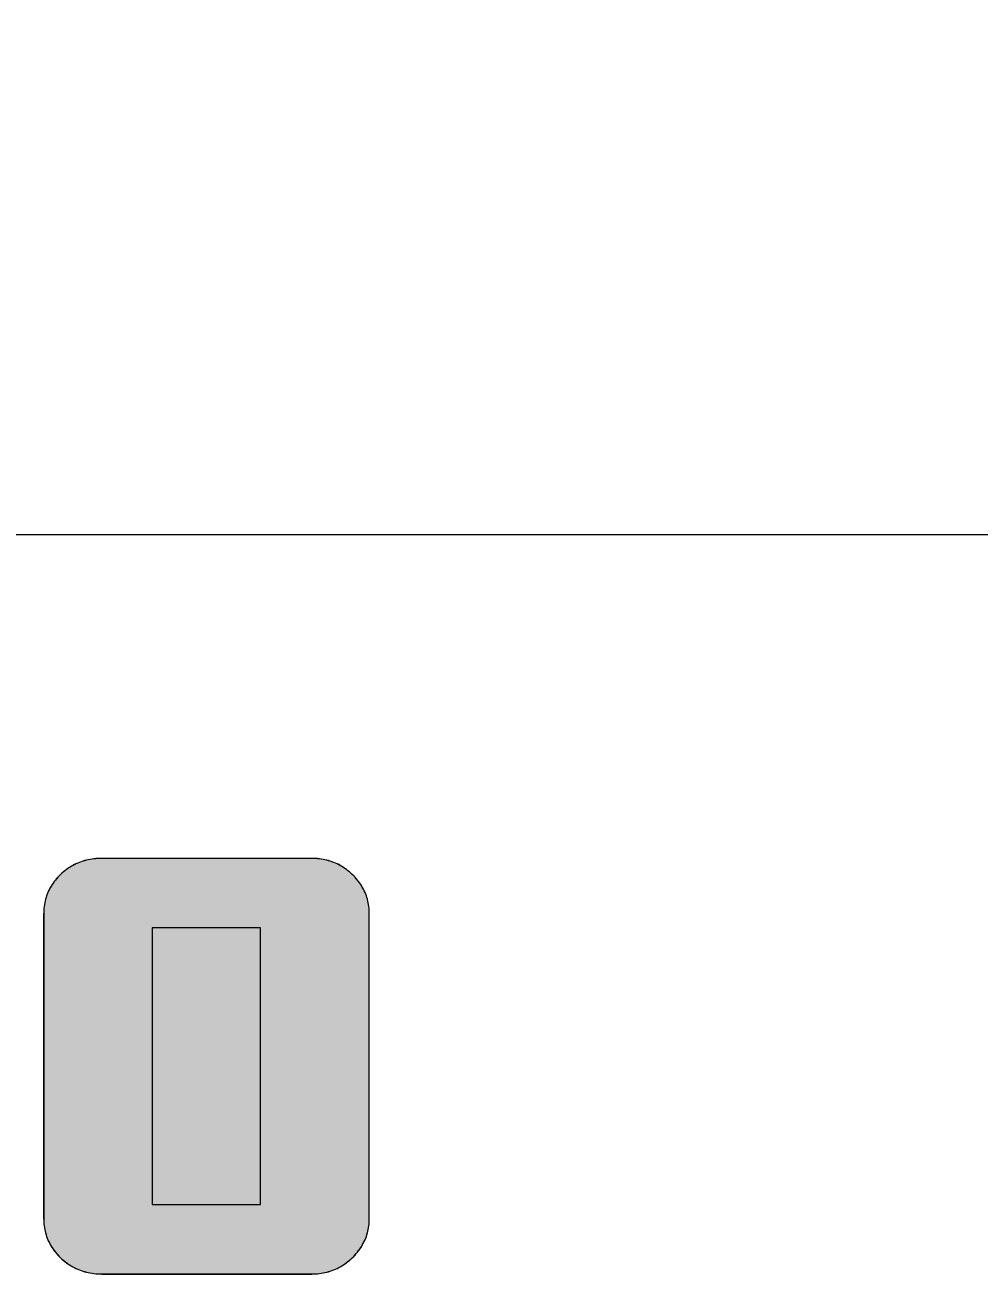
# Model space of a CAD drawing. Header units: millimetres. Extents: x 4137 to 6698, y 1400 to 3585.
# Drawn here: x 5754.87 to 5760.63, y 3358.72 to 3366.25 of the extents above; entities that cross this region are included whole.
import ezdxf
from ezdxf.enums import TextEntityAlignment as Align
from ezdxf.xclip import XClip

# ---------------------------------------------------------------- set-up
doc = ezdxf.new("R2010")
doc.units = ezdxf.units.MM
doc.header["$XCLIPFRAME"] = 2
doc.layers.add('000-PI-Oprema', color=30, linetype='Continuous', lineweight=5)
doc.layers.add('SI-ORMAR-Tekst', color=7, linetype='Continuous', lineweight=5)
doc.styles.add('PI0', font='isocpeur.ttf', dxfattribs={"width": 0.9})

# ---------------------------------------------------------------- blocks, each defined once
blk = doc.blocks.new('MF127361_65')
at = {"true_color": 0x231f20}
blk.add_hatch(color=250, dxfattribs=at).paths.add_polyline_path([(143.3082099914551, 195.9500549316406), (144.0589211099678, 195.9500549316406), (144.0589211099678, 194.9922632952531), (143.3082099914551, 194.9922632952531)])

msp = doc.modelspace()

# ---------------------------------------------------------------- hatches: boundary and pattern name
at = {"layer": '000-PI-Oprema', "linetype": 'ByBlock', "lineweight": 0}
h = msp.add_hatch(color=0, dxfattribs=at)
h.paths.add_polyline_path([(5755.336061684712, 3361.224521568225), (5755.324021225802, 3361.224348664252), (5755.312125365402, 3361.223830486391), (5755.300374503952, 3361.222967835738), (5755.288769042126, 3361.221761513397), (5755.277309380391, 3361.22021232046), (5755.265995919303, 3361.218321058024), (5755.254829059449, 3361.2160885272), (5755.243809201324, 3361.213515529079), (5755.232936745516, 3361.210602864759), (5755.22221209255, 3361.207351335329), (5755.211635643012, 3361.20376174191), (5755.201207797399, 3361.199834885568), (5755.190928956267, 3361.195571567432), (5755.180799520173, 3361.19097258859), (5755.170819889673, 3361.186038750127), (5755.160990465322, 3361.180770853161), (5755.151311647648, 3361.175169698768), (5755.141783837235, 3361.169236088075), (5755.132407434553, 3361.162970822149), (5755.123182840215, 3361.156374702111), (5755.114110454778, 3361.149448529044), (5755.105190678739, 3361.142193104065), (5755.096423912654, 3361.134609228245), (5755.087810557109, 3361.126697702709), (5755.07945188444, 3361.118439768184), (5755.071448899957, 3361.110046047366), (5755.06380160366, 3361.101515338594), (5755.056509995607, 3361.092846440236), (5755.04957407571, 3361.084038150604), (5755.042993844027, 3361.075089268079), (5755.036769300531, 3361.065998590978), (5755.030900445249, 3361.056764917657), (5755.025387278182, 3361.047387046461), (5755.020229799301, 3361.037863775736), (5755.015428008605, 3361.028193903837), (5755.010981906124, 3361.018376229089), (5755.006891491829, 3361.008409549844), (5755.003156765749, 3360.998292664457), (5754.999777727854, 3360.988024371266), (5754.996754378145, 3360.977603468612), (5754.994086716651, 3360.967028754856), (5754.991774743371, 3360.956299028328), (5754.989818458277, 3360.945413087376), (5754.988217861369, 3360.934369730353), (5754.986972952675, 3360.923167755592), (5754.986083732168, 3360.911805961446), (5754.985550199875, 3360.900283146262), (5754.985372355796, 3360.888598108378), (5754.985372355796, 3359.053939169991), (5754.985550199875, 3359.0423601364), (5754.986083732168, 3359.03092570225), (5754.986972952675, 3359.01963626807), (5754.988217861369, 3359.008492234386), (5754.989818458277, 3358.997494001696), (5754.991774743371, 3358.986641970534), (5754.994086716651, 3358.975936541433), (5754.996754378145, 3358.9653781149), (5754.999777727854, 3358.954967091462), (5755.003156765749, 3358.944703871622), (5755.006891491829, 3358.934588855923), (5755.010981906124, 3358.92462244487), (5755.015428008605, 3358.914805038997), (5755.020229799301, 3358.905137038824), (5755.025387278182, 3358.895618844862), (5755.030900445249, 3358.88625085764), (5755.036769300531, 3358.877033477669), (5755.042993844027, 3358.867967105476), (5755.04957407571, 3358.85905214158), (5755.056509995607, 3358.85028898651), (5755.06380160366, 3358.841678040777), (5755.071448899957, 3358.8332197049), (5755.07945188444, 3358.824914379414), (5755.087810557109, 3358.816762464817), (5755.096423912654, 3358.808744983629), (5755.105190678739, 3358.801073179156), (5755.114110454778, 3358.793746650682), (5755.123182840215, 3358.786764997492), (5755.132407434553, 3358.780127818869), (5755.141783837235, 3358.773834714111), (5755.151311647648, 3358.767885282502), (5755.160990465322, 3358.762279123335), (5755.170819889673, 3358.757015835892), (5755.180799520173, 3358.752095019464), (5755.190928956267, 3358.747516273337), (5755.201207797399, 3358.7432791968), (5755.211635643012, 3358.739383389145), (5755.22221209255, 3358.735828449664), (5755.232936745516, 3358.732613977632), (5755.243809201324, 3358.729739572349), (5755.254829059449, 3358.72720483309), (5755.265995919303, 3358.725009359162), (5755.277309380391, 3358.723152749827), (5755.288769042126, 3358.721634604406), (5755.300374503952, 3358.720454522166), (5755.312125365402, 3358.7196121024), (5755.324021225802, 3358.719106944392), (5755.336061684712, 3358.71893864744), (5756.602234732017, 3358.71893864744), (5756.614049286151, 3358.719106944392), (5756.62572885445, 3358.7196121024), (5756.637273036445, 3358.720454522166), (5756.648681431549, 3358.721634604406), (5756.659953639354, 3358.723152749827), (5756.671089259245, 3358.725009359162), (5756.682087890723, 3358.72720483309), (5756.692949133262, 3358.729739572349), (5756.703672586394, 3358.732613977632), (5756.714257849532, 3358.735828449664), (5756.72470452218, 3358.739383389145), (5756.73501220384, 3358.7432791968), (5756.745180493955, 3358.747516273337), (5756.755208992027, 3358.752095019464), (5756.765097297502, 3358.757015835892), (5756.774845009909, 3358.762279123335), (5756.784451728693, 3358.767885282502), (5756.793917053356, 3358.773834714111), (5756.803240583343, 3358.780127818869), (5756.812421918155, 3358.786764997492), (5756.821460657294, 3358.793746650682), (5756.830356400204, 3358.801073179156), (5756.839108746389, 3358.808744983629), (5756.847717295291, 3358.816762464817), (5756.856075968221, 3358.824914379414), (5756.864078953519, 3358.8332197049), (5756.871726251068, 3358.841678040777), (5756.879017860868, 3358.85028898651), (5756.88595378286, 3358.85905214158), (5756.892534016958, 3358.867967105476), (5756.898758563161, 3358.877033477669), (5756.904627421382, 3358.88625085764), (5756.910140591622, 3358.895618844862), (5756.915298073792, 3358.905137038824), (5756.920099867863, 3358.914805038997), (5756.924545973779, 3358.92462244487), (5756.928636391508, 3358.934588855923), (5756.932371120964, 3358.944703871622), (5756.935750162148, 3358.954967091462), (5756.938773514971, 3358.9653781149), (5756.941441179405, 3358.975936541433), (5756.94375315542, 3358.986641970534), (5756.945709442959, 3358.997494001696), (5756.947310041963, 3359.008492234386), (5756.948554952344, 3359.01963626807), (5756.949444174133, 3359.03092570225), (5756.949977707241, 3359.0423601364), (5756.95015555161, 3359.053939169991), (5756.95015555161, 3360.888598108378), (5756.949977707241, 3360.900283146262), (5756.949444174133, 3360.911805961446), (5756.948554952344, 3360.923167755592), (5756.947310041963, 3360.934369730353), (5756.945709442959, 3360.945413087376), (5756.94375315542, 3360.956299028328), (5756.941441179405, 3360.967028754856), (5756.938773514971, 3360.977603468612), (5756.935750162148, 3360.988024371266), (5756.932371120964, 3360.998292664457), (5756.928636391508, 3361.008409549844), (5756.924545973779, 3361.018376229089), (5756.920099867863, 3361.028193903837), (5756.915298073792, 3361.037863775736), (5756.910140591622, 3361.047387046461), (5756.904627421382, 3361.056764917657), (5756.898758563161, 3361.065998590978), (5756.892534016958, 3361.075089268079), (5756.88595378286, 3361.084038150604), (5756.879017860868, 3361.092846440236), (5756.871726251068, 3361.101515338594), (5756.864078953519, 3361.110046047366), (5756.856075968221, 3361.118439768184), (5756.847717295291, 3361.126697702709), (5756.839108746389, 3361.134609228245), (5756.830356400204, 3361.142193104065), (5756.821460657294, 3361.149448529044), (5756.812421918155, 3361.156374702111), (5756.803240583343, 3361.162970822149), (5756.793917053356, 3361.169236088075), (5756.784451728693, 3361.175169698768), (5756.774845009909, 3361.180770853161), (5756.765097297502, 3361.186038750127), (5756.755208992027, 3361.19097258859), (5756.745180493955, 3361.195571567432), (5756.73501220384, 3361.199834885568), (5756.72470452218, 3361.20376174191), (5756.714257849532, 3361.207351335329), (5756.703672586394, 3361.210602864759), (5756.692949133262, 3361.213515529079), (5756.682087890723, 3361.2160885272), (5756.671089259245, 3361.218321058024), (5756.659953639354, 3361.22021232046), (5756.648681431549, 3361.221761513397), (5756.637273036445, 3361.222967835738), (5756.62572885445, 3361.223830486391), (5756.614049286151, 3361.224348664252), (5756.602234732017, 3361.224521568225)])
h.paths.add_polyline_path([(5755.640607696819, 3360.806462959872), (5756.295843010367, 3360.806462959872), (5756.295843010367, 3359.13791994556), (5755.640607696819, 3359.13791994556)])
h = msp.add_hatch(color=0, dxfattribs=at)
h.paths.add_polyline_path([(5755.336096380465, 3361.224192350493), (5755.324055921555, 3361.224019446521), (5755.312160061155, 3361.223501268659), (5755.300409199705, 3361.222638618006), (5755.288803737879, 3361.221432295666), (5755.277344076144, 3361.219883102729), (5755.266030615056, 3361.217991840292), (5755.254863755202, 3361.215759309468), (5755.243843897078, 3361.213186311348), (5755.232971441269, 3361.210273647027), (5755.222246788303, 3361.207022117598), (5755.211670338765, 3361.203432524178), (5755.201242493152, 3361.199505667837), (5755.19096365202, 3361.1952423497), (5755.180834215927, 3361.190643370859), (5755.170854585426, 3361.185709532395), (5755.161025161075, 3361.180441635429), (5755.151346343401, 3361.174840481036), (5755.141818532989, 3361.168906870343), (5755.132442130306, 3361.162641604418), (5755.123217535968, 3361.15604548438), (5755.114145150531, 3361.149119311312), (5755.105225374492, 3361.141863886334), (5755.096458608407, 3361.134280010514), (5755.087845252862, 3361.126368484978), (5755.079486580194, 3361.118110550452), (5755.071483595711, 3361.109716829634), (5755.063836299413, 3361.101186120862), (5755.05654469136, 3361.092517222505), (5755.049608771463, 3361.083708932872), (5755.043028539781, 3361.074760050347), (5755.036803996284, 3361.065669373247), (5755.030935141002, 3361.056435699925), (5755.025421973935, 3361.047057828729), (5755.020264495054, 3361.037534558005), (5755.015462704358, 3361.027864686106), (5755.011016601878, 3361.018047011357), (5755.006926187582, 3361.008080332112), (5755.003191461502, 3360.997963446725), (5754.999812423607, 3360.987695153535), (5754.996789073898, 3360.977274250881), (5754.994121412404, 3360.966699537124), (5754.991809439124, 3360.955969810596), (5754.98985315403, 3360.945083869644), (5754.988252557122, 3360.934040512622), (5754.987007648429, 3360.922838537861), (5754.986118427921, 3360.911476743715), (5754.985584895628, 3360.89995392853), (5754.985407051549, 3360.888268890646), (5754.985407051549, 3359.053609952259), (5754.985584895628, 3359.042030918668), (5754.986118427921, 3359.030596484519), (5754.987007648429, 3359.019307050339), (5754.988252557122, 3359.008163016655), (5754.98985315403, 3358.997164783964), (5754.991809439124, 3358.986312752802), (5754.994121412404, 3358.975607323702), (5754.996789073898, 3358.965048897169), (5754.999812423607, 3358.95463787373), (5755.003191461502, 3358.94437465389), (5755.006926187582, 3358.934259638192), (5755.011016601878, 3358.924293227139), (5755.015462704358, 3358.914475821266), (5755.020264495054, 3358.904807821092), (5755.025421973935, 3358.895289627131), (5755.030935141002, 3358.885921639908), (5755.036803996284, 3358.876704259937), (5755.043028539781, 3358.867637887744), (5755.049608771463, 3358.858722923849), (5755.05654469136, 3358.849959768778), (5755.063836299413, 3358.841348823045), (5755.071483595711, 3358.832890487168), (5755.079486580194, 3358.824585161683), (5755.087845252862, 3358.816433247086), (5755.096458608407, 3358.808415765897), (5755.105225374492, 3358.800743961424), (5755.114145150531, 3358.793417432951), (5755.123217535968, 3358.78643577976), (5755.132442130306, 3358.779798601137), (5755.141818532989, 3358.773505496379), (5755.151346343401, 3358.767556064771), (5755.161025161075, 3358.761949905603), (5755.170854585426, 3358.75668661816), (5755.180834215927, 3358.751765801733), (5755.19096365202, 3358.747187055605), (5755.201242493152, 3358.742949979068), (5755.211670338765, 3358.739054171413), (5755.222246788303, 3358.735499231932), (5755.232971441269, 3358.7322847599), (5755.243843897078, 3358.729410354617), (5755.254863755202, 3358.726875615358), (5755.266030615056, 3358.724680141431), (5755.277344076144, 3358.722823532096), (5755.288803737879, 3358.721305386674), (5755.300409199705, 3358.720125304435), (5755.312160061155, 3358.719282884669), (5755.324055921555, 3358.71877772666), (5755.336096380465, 3358.718609429708), (5756.60226942777, 3358.718609429708), (5756.614083981905, 3358.71877772666), (5756.625763550203, 3358.719282884669), (5756.637307732198, 3358.720125304435), (5756.648716127303, 3358.721305386674), (5756.659988335107, 3358.722823532096), (5756.671123954998, 3358.724680141431), (5756.682122586476, 3358.726875615358), (5756.692983829015, 3358.729410354617), (5756.703707282147, 3358.7322847599), (5756.714292545285, 3358.735499231932), (5756.724739217933, 3358.739054171413), (5756.735046899593, 3358.742949979068), (5756.745215189708, 3358.747187055605), (5756.75524368778, 3358.751765801733), (5756.765131993255, 3358.75668661816), (5756.774879705662, 3358.761949905603), (5756.784486424446, 3358.767556064771), (5756.79395174911, 3358.773505496379), (5756.803275279096, 3358.779798601137), (5756.812456613908, 3358.78643577976), (5756.821495353047, 3358.793417432951), (5756.830391095958, 3358.800743961424), (5756.839143442142, 3358.808415765897), (5756.847751991044, 3358.816433247086), (5756.856110663975, 3358.824585161683), (5756.864113649272, 3358.832890487168), (5756.871760946821, 3358.841348823045), (5756.879052556621, 3358.849959768778), (5756.885988478613, 3358.858722923849), (5756.892568712711, 3358.867637887744), (5756.898793258914, 3358.876704259937), (5756.904662117136, 3358.885921639908), (5756.910175287375, 3358.895289627131), (5756.915332769545, 3358.904807821092), (5756.920134563617, 3358.914475821266), (5756.924580669532, 3358.924293227139), (5756.928671087261, 3358.934259638192), (5756.932405816718, 3358.94437465389), (5756.935784857901, 3358.95463787373), (5756.938808210724, 3358.965048897169), (5756.941475875158, 3358.975607323702), (5756.943787851174, 3358.986312752802), (5756.945744138712, 3358.997164783964), (5756.947344737716, 3359.008163016655), (5756.948589648097, 3359.019307050339), (5756.949478869886, 3359.030596484519), (5756.950012402994, 3359.042030918668), (5756.950190247363, 3359.053609952259), (5756.950190247363, 3360.888268890646), (5756.950012402994, 3360.89995392853), (5756.949478869886, 3360.911476743715), (5756.948589648097, 3360.922838537861), (5756.947344737716, 3360.934040512622), (5756.945744138712, 3360.945083869644), (5756.943787851174, 3360.955969810596), (5756.941475875158, 3360.966699537124), (5756.938808210724, 3360.977274250881), (5756.935784857901, 3360.987695153535), (5756.932405816718, 3360.997963446725), (5756.928671087261, 3361.008080332112), (5756.924580669532, 3361.018047011357), (5756.920134563617, 3361.027864686106), (5756.915332769545, 3361.037534558005), (5756.910175287375, 3361.047057828729), (5756.904662117136, 3361.056435699925), (5756.898793258914, 3361.065669373247), (5756.892568712711, 3361.074760050347), (5756.885988478613, 3361.083708932872), (5756.879052556621, 3361.092517222505), (5756.871760946821, 3361.101186120862), (5756.864113649272, 3361.109716829634), (5756.856110663975, 3361.118110550452), (5756.847751991044, 3361.126368484978), (5756.839143442142, 3361.134280010514), (5756.830391095958, 3361.141863886334), (5756.821495353047, 3361.149119311312), (5756.812456613908, 3361.15604548438), (5756.803275279096, 3361.162641604418), (5756.79395174911, 3361.168906870343), (5756.784486424446, 3361.174840481036), (5756.774879705662, 3361.180441635429), (5756.765131993255, 3361.185709532395), (5756.75524368778, 3361.190643370859), (5756.745215189708, 3361.1952423497), (5756.735046899593, 3361.199505667837), (5756.724739217933, 3361.203432524178), (5756.714292545285, 3361.207022117598), (5756.703707282147, 3361.210273647027), (5756.692983829015, 3361.213186311348), (5756.682122586476, 3361.215759309468), (5756.671123954998, 3361.217991840292), (5756.659988335107, 3361.219883102729), (5756.648716127303, 3361.221432295666), (5756.637307732198, 3361.222638618006), (5756.625763550203, 3361.223501268659), (5756.614083981905, 3361.224019446521), (5756.60226942777, 3361.224192350493)])
h.paths.add_polyline_path([(5755.640642392572, 3360.80613374214), (5756.29587770612, 3360.80613374214), (5756.29587770612, 3359.137590727828), (5755.640642392572, 3359.137590727828)])

# ---------------------------------------------------------------- linework, layer by layer
at = {"layer": '000-PI-Oprema', "color": 0, "linetype": 'ByBlock', "lineweight": 0}
for p, q in [((5772.34938806817, 3363.176600865101), (5725.310872941634, 3363.176600865101)), ((5772.349422763923, 3363.176271647369), (5725.310907637387, 3363.176271647369)), ((5772.349422763923, 3363.176271647369), (5725.310907637387, 3363.176271647369))]:
    msp.add_line(p, q, dxfattribs=at)

# ---------------------------------------------------------------- block references
ref = msp.add_blockref('MF127361_65', (5380.091372144095, 2848.624528961618), dxfattribs=dict(at, xscale=2.616, yscale=2.616, zscale=2.616))
XClip(ref).set_block_clipping_path([(143.4422672695584, 195.9479448106554), (143.4376246146214, 195.9478805499926), (143.4330438637439, 195.9476877617738), (143.4285245683458, 195.9473664366537), (143.424066279847, 195.9469165652868), (143.4196685496672, 195.9463381383277), (143.4153309292264, 195.945631146431), (143.4110529699443, 195.9447955802513), (143.406834223241, 195.9438314304431), (143.4026742405362, 195.942738687661), (143.3985725732497, 195.9415173425596), (143.3945287728015, 195.9401673857935), (143.3905423906114, 195.9386888080173), (143.3866129780993, 195.9370815998855), (143.382740086685, 195.9353457520529), (143.3789232677884, 195.9334812551737), (143.3751620728293, 195.9314880999028), (143.3714560532276, 195.9293662768946), (143.3678047604031, 195.9271157768038), (143.3642077457758, 195.9247365902849), (143.3606645607654, 195.9222287079925), (143.3571747567919, 195.9195921205812), (143.353737885275, 195.9168268187056), (143.3503534976347, 195.9139327930202), (143.3470211452908, 195.9109100341797), (143.343868270173, 195.9077522277955), (143.340847772924, 195.9045390871817), (143.337959812416, 195.9012704534663), (143.335204547521, 195.8979461677771), (143.3325821371113, 195.894566071242), (143.3300927400589, 195.8911300049888), (143.327736515236, 195.8876378101454), (143.3255136215147, 195.8840893278397), (143.3234242177672, 195.8804843991995), (143.3214684628655, 195.8768228653527), (143.3196465156819, 195.8731045674272), (143.3179585350885, 195.8693293465509), (143.3164046799573, 195.8654970438515), (143.3149851091605, 195.861607500457), (143.3136999815703, 195.8576605574953), (143.3125494560587, 195.8536560560941), (143.311533691498, 195.8495938373814), (143.3106528467603, 195.8454737424851), (143.3099070807176, 195.8412956125329), (143.3092965522421, 195.8370592886528), (143.308821420206, 195.8327646119727), (143.3084818434814, 195.8284114236204), (143.3082779809403, 195.8239995647237), (143.3082099914551, 195.8195288764106), (143.3082099914551, 195.1178705851237), (143.3082779809404, 195.1135270879715), (143.3084818434814, 195.1092281778163), (143.308821420206, 195.1049744808012), (143.3092965522421, 195.1007666230693), (143.3099070807176, 195.0966052307637), (143.3106528467603, 195.0924909300274), (143.311533691498, 195.0884243470038), (143.3125494560587, 195.0844061078358), (143.3136999815702, 195.0804368386666), (143.3149851091605, 195.0765171656393), (143.3164046799572, 195.072647714897), (143.3179585350885, 195.0688291125827), (143.3196465156819, 195.0650619848398), (143.3214684628655, 195.0613469578111), (143.3234242177672, 195.05768465764), (143.3255136215147, 195.0540757104693), (143.327736515236, 195.0505207424424), (143.3300927400589, 195.0470203797023), (143.3325821371113, 195.043575248392), (143.335204547521, 195.0401859746548), (143.337959812416, 195.0368531846338), (143.340847772924, 195.033577504472), (143.343868270173, 195.0303595603126), (143.3470211452908, 195.0271999782986), (143.3503534976347, 195.0241753659498), (143.353737885275, 195.0212759915693), (143.3571747567919, 195.0185021635559), (143.3606645607654, 195.0158541903084), (143.3642077457758, 195.0133323802257), (143.3678047604031, 195.0109370417065), (143.3714560532275, 195.0086684831499), (143.3751620728293, 195.0065270129546), (143.3789232677884, 195.0045129395194), (143.382740086685, 195.0026265712432), (143.3866129780993, 195.0008682165249), (143.3905423906114, 194.9992381837633), (143.3945287728015, 194.9977367813573), (143.3985725732497, 194.9963643177056), (143.4026742405362, 194.9951211012072), (143.406834223241, 194.9940074402609), (143.4110529699443, 194.9930236432656), (143.4153309292263, 194.99217001862), (143.4196685496672, 194.991446874723), (143.424066279847, 194.9908545199736), (143.4285245683458, 194.9903932627705), (143.4330438637439, 194.9900634115125), (143.4376246146214, 194.9898652745986), (143.4422672695584, 194.9897991604275), (143.9262816535102, 194.9897991604275), (143.9307569537879, 194.9898652745986), (143.9351874147423, 194.9900634115125), (143.939572270049, 194.9903932627705), (143.9439107533836, 194.9908545199736), (143.9482020984216, 194.991446874723), (143.9524455388387, 194.99217001862), (143.9566403083105, 194.9930236432656), (143.9607856405125, 194.9940074402609), (143.9648807691204, 194.9951211012072), (143.9689249278096, 194.9963643177056), (143.9729173502559, 194.9977367813572), (143.9768572701348, 194.9992381837633), (143.980743921122, 195.0008682165249), (143.9845765368929, 195.0026265712432), (143.9883543511232, 195.0045129395194), (143.9920765974885, 195.0065270129545), (143.9957425096644, 195.0086684831499), (143.9993513213264, 195.0109370417065), (144.0029022661502, 195.0133323802256), (144.0063945778113, 195.0158541903084), (144.0098274899854, 195.0185021635559), (144.013200236348, 195.0212759915694), (144.0165120505747, 195.0241753659499), (144.0197621663412, 195.0271999782986), (144.0229575716849, 195.0303595603125), (144.0260169497733, 195.033577504472), (144.0289403052793, 195.0368531846338), (144.0317276428757, 195.0401859746549), (144.0343789672349, 195.043575248392), (144.0368942830298, 195.0470203797022), (144.0392735949331, 195.0505207424424), (144.0415169076174, 195.0540757104693), (144.0436242257555, 195.05768465764), (144.0455955540202, 195.0613469578111), (144.0474308970841, 195.0650619848398), (144.0491302596198, 195.0688291125827), (144.0506936463003, 195.072647714897), (144.052121061798, 195.0765171656393), (144.0534125107858, 195.0804368386667), (144.0545679979364, 195.0844061078358), (144.0555875279224, 195.0884243470038), (144.0564711054166, 195.0924909300275), (144.0572187350917, 195.0966052307636), (144.0578304216205, 195.1007666230693), (144.0583061696755, 195.1049744808012), (144.0586459839295, 195.1092281778163), (144.0588498690553, 195.1135270879715), (144.0589178297255, 195.1178705851237), (144.0589178297255, 195.8195288764106), (144.0588498690553, 195.8239995647237), (144.0586459839295, 195.8284114236204), (144.0583061696755, 195.8327646119727), (144.0578304216205, 195.8370592886529), (144.0572187350917, 195.8412956125329), (144.0564711054166, 195.845473742485), (144.0555875279224, 195.8495938373814), (144.0545679979363, 195.8536560560941), (144.0534125107858, 195.8576605574952), (144.052121061798, 195.861607500457), (144.0506936463002, 195.8654970438515), (144.0491302596198, 195.8693293465508), (144.047430897084, 195.8731045674272), (144.0455955540202, 195.8768228653527), (144.0436242257556, 195.8804843991995), (144.0415169076174, 195.8840893278397), (144.0392735949331, 195.8876378101454), (144.0368942830298, 195.8911300049888), (144.0343789672349, 195.894566071242), (144.0317276428757, 195.8979461677771), (144.0289403052794, 195.9012704534663), (144.0260169497734, 195.9045390871817), (144.0229575716848, 195.9077522277955), (144.0197621663412, 195.9109100341797), (144.0165120505747, 195.9139327930202), (144.013200236348, 195.9168268187056), (144.0098274899854, 195.9195921205812), (144.0063945778113, 195.9222287079925), (144.0029022661502, 195.9247365902849), (143.9993513213264, 195.9271157768038), (143.9957425096644, 195.9293662768946), (143.9920765974885, 195.9314880999028), (143.9883543511232, 195.9334812551737), (143.9845765368929, 195.9353457520528), (143.980743921122, 195.9370815998856), (143.9768572701348, 195.9386888080173), (143.9729173502559, 195.9401673857935), (143.9689249278096, 195.9415173425596), (143.9648807691204, 195.942738687661), (143.9607856405125, 195.943831430443), (143.9566403083105, 195.9447955802513), (143.9524455388387, 195.945631146431), (143.9482020984216, 195.9463381383277), (143.9439107533836, 195.9469165652868), (143.939572270049, 195.9473664366537), (143.9351874147423, 195.9476877617738), (143.9307569537879, 195.9478805499926), (143.9262816535102, 195.9479448106554)])
ref = msp.add_blockref('MF127361_65', (5380.091406839848, 2848.624199743886), dxfattribs=dict(at, xscale=2.616, yscale=2.616, zscale=2.616))
XClip(ref).set_block_clipping_path([(143.4422672695584, 195.9479448106554), (143.4376246146214, 195.9478805499926), (143.4330438637439, 195.9476877617738), (143.4285245683458, 195.9473664366537), (143.424066279847, 195.9469165652868), (143.4196685496672, 195.9463381383277), (143.4153309292264, 195.945631146431), (143.4110529699443, 195.9447955802513), (143.406834223241, 195.9438314304431), (143.4026742405362, 195.942738687661), (143.3985725732497, 195.9415173425596), (143.3945287728015, 195.9401673857935), (143.3905423906114, 195.9386888080173), (143.3866129780993, 195.9370815998855), (143.382740086685, 195.9353457520529), (143.3789232677884, 195.9334812551737), (143.3751620728293, 195.9314880999028), (143.3714560532276, 195.9293662768946), (143.3678047604031, 195.9271157768038), (143.3642077457758, 195.9247365902849), (143.3606645607654, 195.9222287079925), (143.3571747567919, 195.9195921205812), (143.353737885275, 195.9168268187056), (143.3503534976347, 195.9139327930202), (143.3470211452908, 195.9109100341797), (143.343868270173, 195.9077522277955), (143.340847772924, 195.9045390871817), (143.337959812416, 195.9012704534663), (143.335204547521, 195.8979461677771), (143.3325821371113, 195.894566071242), (143.3300927400589, 195.8911300049888), (143.327736515236, 195.8876378101454), (143.3255136215147, 195.8840893278397), (143.3234242177672, 195.8804843991995), (143.3214684628655, 195.8768228653527), (143.3196465156819, 195.8731045674272), (143.3179585350885, 195.8693293465509), (143.3164046799573, 195.8654970438515), (143.3149851091605, 195.861607500457), (143.3136999815703, 195.8576605574953), (143.3125494560587, 195.8536560560941), (143.311533691498, 195.8495938373814), (143.3106528467603, 195.8454737424851), (143.3099070807176, 195.8412956125329), (143.3092965522421, 195.8370592886528), (143.308821420206, 195.8327646119727), (143.3084818434814, 195.8284114236204), (143.3082779809403, 195.8239995647237), (143.3082099914551, 195.8195288764106), (143.3082099914551, 195.1178705851237), (143.3082779809404, 195.1135270879715), (143.3084818434814, 195.1092281778163), (143.308821420206, 195.1049744808012), (143.3092965522421, 195.1007666230693), (143.3099070807176, 195.0966052307637), (143.3106528467603, 195.0924909300274), (143.311533691498, 195.0884243470038), (143.3125494560587, 195.0844061078358), (143.3136999815702, 195.0804368386666), (143.3149851091605, 195.0765171656393), (143.3164046799572, 195.072647714897), (143.3179585350885, 195.0688291125827), (143.3196465156819, 195.0650619848398), (143.3214684628655, 195.0613469578111), (143.3234242177672, 195.05768465764), (143.3255136215147, 195.0540757104693), (143.327736515236, 195.0505207424424), (143.3300927400589, 195.0470203797023), (143.3325821371113, 195.043575248392), (143.335204547521, 195.0401859746548), (143.337959812416, 195.0368531846338), (143.340847772924, 195.033577504472), (143.343868270173, 195.0303595603126), (143.3470211452908, 195.0271999782986), (143.3503534976347, 195.0241753659498), (143.353737885275, 195.0212759915693), (143.3571747567919, 195.0185021635559), (143.3606645607654, 195.0158541903084), (143.3642077457758, 195.0133323802257), (143.3678047604031, 195.0109370417065), (143.3714560532275, 195.0086684831499), (143.3751620728293, 195.0065270129546), (143.3789232677884, 195.0045129395194), (143.382740086685, 195.0026265712432), (143.3866129780993, 195.0008682165249), (143.3905423906114, 194.9992381837633), (143.3945287728015, 194.9977367813573), (143.3985725732497, 194.9963643177056), (143.4026742405362, 194.9951211012072), (143.406834223241, 194.9940074402609), (143.4110529699443, 194.9930236432656), (143.4153309292263, 194.99217001862), (143.4196685496672, 194.991446874723), (143.424066279847, 194.9908545199736), (143.4285245683458, 194.9903932627705), (143.4330438637439, 194.9900634115125), (143.4376246146214, 194.9898652745986), (143.4422672695584, 194.9897991604275), (143.9262816535102, 194.9897991604275), (143.9307569537879, 194.9898652745986), (143.9351874147423, 194.9900634115125), (143.939572270049, 194.9903932627705), (143.9439107533836, 194.9908545199736), (143.9482020984216, 194.991446874723), (143.9524455388387, 194.99217001862), (143.9566403083105, 194.9930236432656), (143.9607856405125, 194.9940074402609), (143.9648807691204, 194.9951211012072), (143.9689249278096, 194.9963643177056), (143.9729173502559, 194.9977367813572), (143.9768572701348, 194.9992381837633), (143.980743921122, 195.0008682165249), (143.9845765368929, 195.0026265712432), (143.9883543511232, 195.0045129395194), (143.9920765974885, 195.0065270129545), (143.9957425096644, 195.0086684831499), (143.9993513213264, 195.0109370417065), (144.0029022661502, 195.0133323802256), (144.0063945778113, 195.0158541903084), (144.0098274899854, 195.0185021635559), (144.013200236348, 195.0212759915694), (144.0165120505747, 195.0241753659499), (144.0197621663412, 195.0271999782986), (144.0229575716849, 195.0303595603125), (144.0260169497733, 195.033577504472), (144.0289403052793, 195.0368531846338), (144.0317276428757, 195.0401859746549), (144.0343789672349, 195.043575248392), (144.0368942830298, 195.0470203797022), (144.0392735949331, 195.0505207424424), (144.0415169076174, 195.0540757104693), (144.0436242257555, 195.05768465764), (144.0455955540202, 195.0613469578111), (144.0474308970841, 195.0650619848398), (144.0491302596198, 195.0688291125827), (144.0506936463003, 195.072647714897), (144.052121061798, 195.0765171656393), (144.0534125107858, 195.0804368386667), (144.0545679979364, 195.0844061078358), (144.0555875279224, 195.0884243470038), (144.0564711054166, 195.0924909300275), (144.0572187350917, 195.0966052307636), (144.0578304216205, 195.1007666230693), (144.0583061696755, 195.1049744808012), (144.0586459839295, 195.1092281778163), (144.0588498690553, 195.1135270879715), (144.0589178297255, 195.1178705851237), (144.0589178297255, 195.8195288764106), (144.0588498690553, 195.8239995647237), (144.0586459839295, 195.8284114236204), (144.0583061696755, 195.8327646119727), (144.0578304216205, 195.8370592886529), (144.0572187350917, 195.8412956125329), (144.0564711054166, 195.845473742485), (144.0555875279224, 195.8495938373814), (144.0545679979363, 195.8536560560941), (144.0534125107858, 195.8576605574952), (144.052121061798, 195.861607500457), (144.0506936463002, 195.8654970438515), (144.0491302596198, 195.8693293465508), (144.047430897084, 195.8731045674272), (144.0455955540202, 195.8768228653527), (144.0436242257556, 195.8804843991995), (144.0415169076174, 195.8840893278397), (144.0392735949331, 195.8876378101454), (144.0368942830298, 195.8911300049888), (144.0343789672349, 195.894566071242), (144.0317276428757, 195.8979461677771), (144.0289403052794, 195.9012704534663), (144.0260169497734, 195.9045390871817), (144.0229575716848, 195.9077522277955), (144.0197621663412, 195.9109100341797), (144.0165120505747, 195.9139327930202), (144.013200236348, 195.9168268187056), (144.0098274899854, 195.9195921205812), (144.0063945778113, 195.9222287079925), (144.0029022661502, 195.9247365902849), (143.9993513213264, 195.9271157768038), (143.9957425096644, 195.9293662768946), (143.9920765974885, 195.9314880999028), (143.9883543511232, 195.9334812551737), (143.9845765368929, 195.9353457520528), (143.980743921122, 195.9370815998856), (143.9768572701348, 195.9386888080173), (143.9729173502559, 195.9401673857935), (143.9689249278096, 195.9415173425596), (143.9648807691204, 195.942738687661), (143.9607856405125, 195.943831430443), (143.9566403083105, 195.9447955802513), (143.9524455388387, 195.945631146431), (143.9482020984216, 195.9463381383277), (143.9439107533836, 195.9469165652868), (143.939572270049, 195.9473664366537), (143.9351874147423, 195.9476877617738), (143.9307569537879, 195.9478805499926), (143.9262816535102, 195.9479448106554)])
ref = msp.add_blockref('MF127361_65', (5380.091372144095, 2848.624528961618), dxfattribs=dict(at, xscale=2.616, yscale=2.616, zscale=2.616))
XClip(ref).set_block_clipping_path([(143.5586791992188, 195.1503131906192), (143.8084458673994, 195.7881354437934)])
ref = msp.add_blockref('MF127361_65', (5380.091406839848, 2848.624199743886), dxfattribs=dict(at, xscale=2.616, yscale=2.616, zscale=2.616))
XClip(ref).set_block_clipping_path([(143.5586791992188, 195.1503131906192), (143.8084458673994, 195.7881354437934)])

# ---------------------------------------------------------------- texts
at = {"layer": 'SI-ORMAR-Tekst', "color": 0, "linetype": 'ByBlock', "lineweight": 0, "style": 'PI0', "width": 0.9}
msp.add_text('-KE2', height=20, rotation=45, dxfattribs=at).set_placement((5750.179267403065, 3385.170801109752), align=Align.MIDDLE)

doc.saveas('drawing.dxf')
